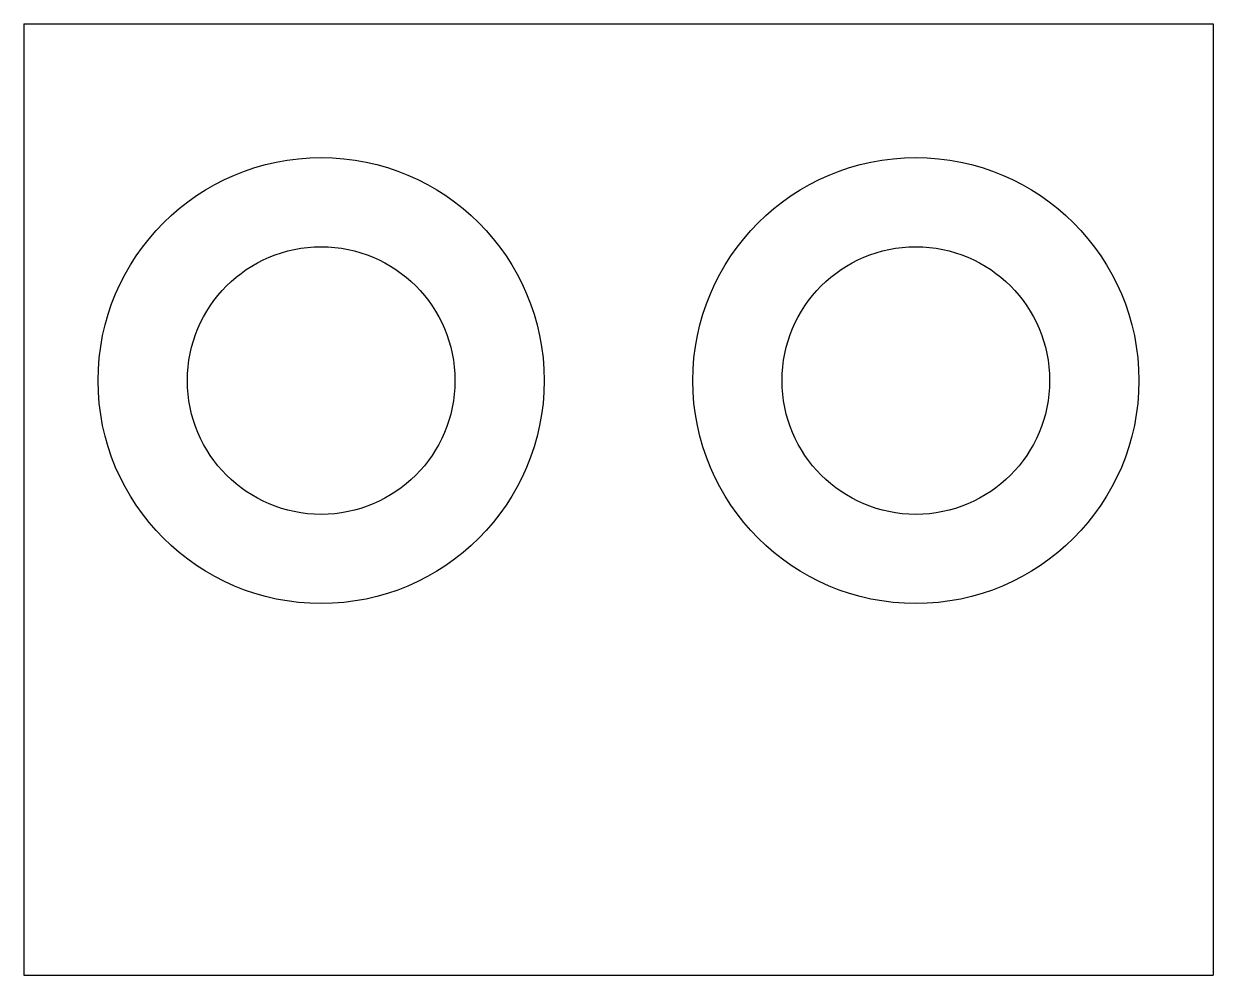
# Model space of a CAD drawing. Header units: millimetres. Extents: x 0 to 20, y 0 to 16.
import ezdxf

# ---------------------------------------------------------------- set-up
doc = ezdxf.new("R2010")
doc.units = ezdxf.units.MM
for name, color, linetype in [('SECTION_Z0p010', 7, 'CONTINUOUS'), ('SECTION_Z1p000', 7, 'CONTINUOUS'), ('SECTION_Z4p000', 7, 'CONTINUOUS'), ('SECTION_Z5p990', 7, 'CONTINUOUS')]:
    doc.layers.add(name, color=color, linetype=linetype)

msp = doc.modelspace()

# ---------------------------------------------------------------- linework, layer by layer
at = {"layer": 'SECTION_Z0p010'}
for p, q in [((0, 16, 0.01), (20, 16, 0.01)), ((0, 16, 0.01), (0, 0, 0.01)), ((20, 16, 0.01), (20, 0, 0.01)), ((0, 0, 0.01), (20, 0, 0.01))]:
    msp.add_line(p, q, dxfattribs=at)
for centre in [(5, 10, 0.01), (15, 10, 0.01)]:
    msp.add_circle(centre, 2.25, dxfattribs=at)
at = {"layer": 'SECTION_Z1p000'}
for p, q in [((0, 16, 1), (20, 16, 1)), ((0, 16, 1), (0, 0, 1)), ((20, 16, 1), (20, 0, 1)), ((0, 0, 1), (20, 0, 1))]:
    msp.add_line(p, q, dxfattribs=at)
for centre in [(5, 10, 1), (15, 10, 1)]:
    msp.add_circle(centre, 2.25, dxfattribs=at)
at = {"layer": 'SECTION_Z4p000'}
for p, q in [((0, 16, 4), (20, 16, 4)), ((0, 16, 4), (0, 0, 4)), ((20, 16, 4), (20, 0, 4)), ((0, 0, 4), (20, 0, 4))]:
    msp.add_line(p, q, dxfattribs=at)
for centre in [(5, 10, 4), (15, 10, 4)]:
    msp.add_circle(centre, 3.75, dxfattribs=at)
at = {"layer": 'SECTION_Z5p990'}
for p, q in [((0, 16, 5.99), (20, 16, 5.99)), ((0, 16, 5.99), (0, 0, 5.99)), ((20, 16, 5.99), (20, 0, 5.99)), ((0, 0, 5.99), (20, 0, 5.99))]:
    msp.add_line(p, q, dxfattribs=at)
for centre in [(5, 10, 5.99), (15, 10, 5.99)]:
    msp.add_circle(centre, 3.75, dxfattribs=at)

doc.saveas('drawing.dxf')
